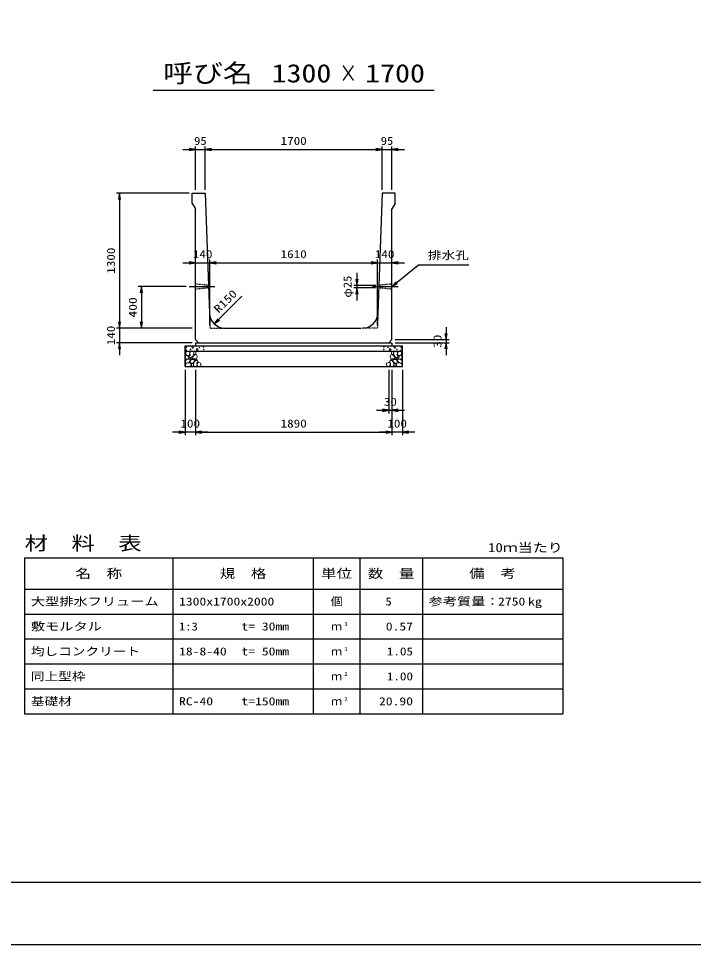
# Model space of a CAD drawing. Units: millimetres at full size. Extents: x 0 to 25230, y 0 to 17820.
# Drawn here: x 8469 to 14960, y 0 to 8910 of the extents above; entities that cross this region are included whole.
import ezdxf
from ezdxf.enums import TextEntityAlignment as Align

# ---------------------------------------------------------------- set-up
doc = ezdxf.new("R2010")
doc.units = ezdxf.units.MM
doc.linetypes.add('CHAIN', pattern=[18.5, 12, -1.5, 3.5, -1.5])
doc.linetypes.add('DASHED_SPACED', pattern=[12, 6, -6])
for name, color, linetype, lineweight in [('0_2', 7, 'Continuous', 25), ('D-BMK', 2, 'CHAIN', 25), ('D-DCR-HCHn', 4, 'Continuous', 9), ('D-MTR-FRAM', 7, 'Continuous', 25), ('D-MTR-LINE', 7, 'Continuous', 25), ('D-STR-DIM', 7, 'Continuous', 25), ('D-STR-STRn', 1, 'Continuous', 25), ('D-TTL', 2, 'Continuous', 25), ('D-TTL-TXT', 7, 'Continuous', 25)]:
    doc.layers.add(name, color=color, linetype=linetype, lineweight=lineweight)
doc.layers.add('D-MTR', color=7, linetype='Continuous')
doc.layers.add('D-MTR-TXT', color=7, linetype='Continuous')
doc.styles.add('ＭＳ ゴシック', font='')
doc.styles.get('ＭＳ ゴシック').set_extended_font_data('MS Gothic')

# ---------------------------------------------------------------- blocks, each defined once
blk = doc.blocks.new('open_arrow')
at = {"color": 0, "linetype": 'Continuous', "lineweight": -2}
blk.add_lwpolyline([(7.5, 1.25), (0, 0), (7.5, -1.25)], dxfattribs=at)

msp = doc.modelspace()

# ---------------------------------------------------------------- linework, layer by layer
at = {"layer": '0_2'}
for p, q in [((10080, 6330), (9620, 6330)), ((9650, 6330), (9650, 5930)), ((10140, 5930), (9620, 5930))]:
    msp.add_line(p, q, dxfattribs=at)
at = {"layer": 'D-BMK'}
for p, q in [((10110, 6330), (10356.154, 6330)), ((11873.846, 6330), (12120, 6330))]:
    msp.add_line(p, q, dxfattribs=at)
at = {"layer": 'D-DCR-HCHn'}
for points in [[(10108.399, 5703.696), (10092.796, 5707.163), (10078.928, 5700.228), (10077.194, 5684.626), (10080.661, 5672.491), (10097.997, 5667.29), (10110.132, 5667.29), (10115.333, 5675.958), (10115.333, 5695.028)], [(10122.267, 5705.429), (10117.067, 5689.827), (10118.8, 5672.491), (10106.665, 5653.421), (10122.267, 5644.753), (10139.603, 5653.421), (10150.005, 5667.29), (10153.472, 5689.827), (10150.005, 5701.962), (10139.603, 5707.163)], [(10155.206, 5701.962), (10155.206, 5681.159), (10163.874, 5675.958), (10172.542, 5681.159), (10174.275, 5693.294), (10172.542, 5703.696), (10160.407, 5707.163)], [(12074.794, 5701.962), (12074.794, 5681.159), (12066.126, 5675.958), (12057.458, 5681.159), (12055.725, 5693.294), (12057.458, 5703.696), (12069.593, 5707.163)], [(12107.733, 5705.429), (12112.933, 5689.827), (12111.2, 5672.491), (12123.335, 5653.421), (12107.733, 5644.753), (12090.397, 5653.421), (12079.995, 5667.29), (12076.528, 5689.827), (12079.995, 5701.962), (12090.397, 5707.163)], [(12121.601, 5703.696), (12137.204, 5707.163), (12151.072, 5700.228), (12152.806, 5684.626), (12149.339, 5672.491), (12132.003, 5667.29), (12119.868, 5667.29), (12114.667, 5675.958), (12114.667, 5695.028)], [(10075.46, 5660.356), (10070.26, 5644.753), (10077.194, 5634.352), (10094.53, 5632.618), (10106.366, 5637.699), (10101.464, 5649.954), (10104.932, 5656.889), (10097.997, 5663.823), (10087.596, 5667.29)], [(10108.366, 5602.757), (10121.208, 5622.019), (10119.603, 5626.834), (10101.946, 5631.65), (10085.894, 5630.045), (10074.658, 5620.414), (10073.052, 5609.177), (10074.658, 5597.941), (10087.499, 5594.731)], [(10125.735, 5644.753), (10117.067, 5637.819), (10120.534, 5632.618), (10132.669, 5632.618), (10137.87, 5634.352), (10141.337, 5641.286), (10136.136, 5646.487)], [(10153.311, 5602.757), (10161.337, 5622.019), (10154.916, 5630.045), (10135.654, 5630.045), (10127.628, 5626.834), (10119.603, 5615.598), (10119.603, 5605.967), (10127.628, 5593.125), (10137.259, 5591.52)], [(10151.739, 5663.823), (10143.071, 5643.02), (10150.005, 5634.352), (10170.808, 5634.352), (10179.476, 5637.819), (10188.144, 5649.954), (10188.144, 5660.356), (10179.476, 5674.224), (10169.074, 5675.958)], [(10180.599, 5564.232), (10185.415, 5578.679), (10183.81, 5594.731), (10195.046, 5612.388), (10180.599, 5620.414), (10164.548, 5612.388), (10154.916, 5599.546), (10151.706, 5578.679), (10154.916, 5567.443), (10164.548, 5562.627)], [(10177.389, 5620.414), (10185.415, 5626.834), (10182.204, 5631.65), (10170.968, 5631.65), (10166.153, 5630.045), (10162.942, 5623.624), (10167.758, 5618.808)], [(12049.401, 5564.232), (12044.585, 5578.679), (12046.19, 5594.731), (12034.954, 5612.388), (12049.401, 5620.414), (12065.452, 5612.388), (12075.084, 5599.546), (12078.294, 5578.679), (12075.084, 5567.443), (12065.452, 5562.627)], [(12078.261, 5663.823), (12086.929, 5643.02), (12079.995, 5634.352), (12059.192, 5634.352), (12050.524, 5637.819), (12041.856, 5649.954), (12041.856, 5660.356), (12050.524, 5674.224), (12060.926, 5675.958)], [(12052.611, 5620.414), (12044.585, 5626.834), (12047.796, 5631.65), (12059.032, 5631.65), (12063.847, 5630.045), (12067.058, 5623.624), (12062.242, 5618.808)], [(12076.689, 5602.757), (12068.663, 5622.019), (12075.084, 5630.045), (12094.346, 5630.045), (12102.372, 5626.834), (12110.397, 5615.598), (12110.397, 5605.967), (12102.372, 5593.125), (12092.741, 5591.52)], [(12104.265, 5644.753), (12112.933, 5637.819), (12109.466, 5632.618), (12097.331, 5632.618), (12092.13, 5634.352), (12088.663, 5641.286), (12093.864, 5646.487)], [(12121.634, 5602.757), (12108.792, 5622.019), (12110.397, 5626.834), (12128.054, 5631.65), (12144.106, 5630.045), (12155.342, 5620.414), (12156.948, 5609.177), (12155.342, 5597.941), (12142.501, 5594.731)], [(12154.54, 5660.356), (12159.74, 5644.753), (12152.806, 5634.352), (12135.47, 5632.618), (12123.634, 5637.699), (12128.536, 5649.954), (12125.068, 5656.889), (12132.003, 5663.823), (12142.404, 5667.29)], [(10114.787, 5562.627), (10126.023, 5567.443), (10129.234, 5583.494), (10122.813, 5594.731), (10111.577, 5597.941), (10097.13, 5596.336), (10081.078, 5589.915), (10073.052, 5580.284), (10073.052, 5569.048), (10077.868, 5562.627), (10097.13, 5564.232)], [(10150.101, 5567.443), (10150.101, 5586.705), (10142.075, 5591.52), (10134.049, 5586.705), (10132.444, 5575.469), (10134.049, 5565.837), (10145.285, 5562.627)], [(10193.441, 5565.837), (10207.887, 5562.627), (10220.729, 5569.048), (10222.334, 5583.494), (10219.124, 5594.731), (10203.072, 5599.546), (10191.836, 5599.546), (10187.02, 5591.52), (10187.02, 5573.863)], [(12036.559, 5565.837), (12022.113, 5562.627), (12009.271, 5569.048), (12007.666, 5583.494), (12010.876, 5594.731), (12026.928, 5599.546), (12038.164, 5599.546), (12042.98, 5591.52), (12042.98, 5573.863)], [(12079.899, 5567.443), (12079.899, 5586.705), (12087.925, 5591.52), (12095.951, 5586.705), (12097.556, 5575.469), (12095.951, 5565.837), (12084.715, 5562.627)], [(12115.213, 5562.627), (12103.977, 5567.443), (12100.766, 5583.494), (12107.187, 5594.731), (12118.423, 5597.941), (12132.87, 5596.336), (12148.922, 5589.915), (12156.948, 5580.284), (12156.948, 5569.048), (12152.132, 5562.627), (12132.87, 5564.232)]]:
    msp.add_lwpolyline(points, close=True, dxfattribs=at)
for centre, radius in [((10080.727, 5743.955), 3), ((10081.869, 5718.91), 3), ((10122.292, 5725.752), 3), ((10143.336, 5743.955), 7.5), ((10186.664, 5724.961), 7.5), ((10207.708, 5743.164), 3), ((10248.131, 5750.006), 3), ((10249.273, 5724.961), 3), ((11980.727, 5724.961), 3), ((11981.869, 5750.006), 3), ((12022.292, 5743.164), 3), ((12043.336, 5724.961), 7.5), ((12086.664, 5743.955), 7.5), ((12107.708, 5725.752), 3), ((12148.131, 5718.91), 3), ((12149.273, 5743.955), 3)]:
    msp.add_circle(centre, radius, dxfattribs=at)
at = {"layer": 'D-MTR-FRAM'}
for p, q in [((8527.5, 3720), (13702.5, 3720)), ((8527.5, 3720), (8527.5, 2220)), ((13702.5, 3720), (13702.5, 2220)), ((8527.5, 2220), (13702.5, 2220))]:
    msp.add_line(p, q, dxfattribs=at)
at = {"layer": 'D-MTR-LINE'}
for p, q in [((9952.5, 3720), (9952.5, 2220)), ((11302.5, 3720), (11302.5, 2220)), ((11752.5, 3720), (11752.5, 2220)), ((12352.5, 3720), (12352.5, 2220)), ((8527.5, 3420), (13702.5, 3420)), ((8527.5, 3180), (13702.5, 3180)), ((8527.5, 2940), (13702.5, 2940)), ((8527.5, 2700), (13702.5, 2700)), ((8527.5, 2460), (13702.5, 2460))]:
    msp.add_line(p, q, dxfattribs=at)
at = {"layer": 'D-STR-DIM'}
for p, q in [((10170, 7260), (10170, 7680)), ((10265, 7260), (10265, 7680)), ((10265, 7260), (10265, 7680)), ((11965, 7260), (11965, 7680)), ((11965, 7260), (11965, 7680)), ((12060, 7260), (12060, 7680)), ((10050, 7650), (10385, 7650)), ((10265, 7650), (11965, 7650)), ((11845, 7650), (12180, 7650)), ((10110, 7230), (9410, 7230)), ((9440, 7230), (9440, 5930)), ((10050, 6560), (10430, 6560)), ((10310, 5960), (10310, 6590)), ((10310, 5960), (10310, 6590)), ((10310, 6560), (11920, 6560)), ((11800, 6560), (12180, 6560)), ((11920, 5960), (11920, 6590)), ((11920, 5960), (11920, 6590)), ((11723.846, 6462.5), (11723.846, 6197.5)), ((11904.279, 6342.5), (11693.846, 6342.5)), ((10350.682, 5972.115), (10615.847, 6237.28)), ((11903.413, 6317.5), (11693.846, 6317.5)), ((9440, 6050), (9440, 5670)), ((10140, 5930), (9410, 5930)), ((10140, 5930), (9410, 5930)), ((12580, 5940), (12580, 5670)), ((12090, 5820), (12610, 5820)), ((10140, 5790), (9410, 5790)), ((12090, 5790), (12610, 5790)), ((10070, 5530), (10070, 4900)), ((10170, 5530), (10170, 4900)), ((10170, 5530), (10170, 4900)), ((12030, 5530), (12030, 5110)), ((12060, 5530), (12060, 4900)), ((12060, 5530), (12060, 4900)), ((12060, 5530), (12060, 5110)), ((12160, 5530), (12160, 4900)), ((11910, 5140), (12180, 5140)), ((10290, 4930), (9950, 4930)), ((10170, 4930), (12060, 4930)), ((12280, 4930), (11940, 4930))]:
    msp.add_line(p, q, dxfattribs=at)
msp.add_lwpolyline([(12060, 6330), (12315, 6540), (12375, 6540), (12799.416, 6540)], dxfattribs=at)
at = {"layer": 'D-STR-STRn'}
for p, q in [((10140, 7230), (10265, 7230)), ((10140, 7130), (10140, 7230)), ((10265, 7230), (10304.987, 6074.811)), ((11965, 7230), (11925.013, 6074.811)), ((12090, 7230), (11965, 7230)), ((12090, 7130), (12090, 7230)), ((10140, 7130), (10170, 7080)), ((12090, 7130), (12060, 7080)), ((10170, 5820), (10170, 7080)), ((12060, 5820), (12060, 7080)), ((10454.898, 5930), (11763.66, 5930)), ((10170, 5820), (10200, 5790)), ((12060, 5820), (12030, 5790)), ((10070, 5560), (10070, 5760)), ((10070, 5760), (12160, 5760)), ((10070, 5710), (12160, 5710)), ((10170, 5790), (12060, 5790)), ((10170, 5790), (10170, 5760)), ((12060, 5790), (12060, 5760)), ((12160, 5560), (12160, 5760)), ((10070, 5560), (12160, 5560))]:
    msp.add_line(p, q, dxfattribs=at)
at = {"layer": 'D-STR-STRn', "color": 2, "linetype": 'DASHED_SPACED'}
for p, q in [((10295.721, 6342.5), (10170, 6355)), ((12060, 6355), (11934.279, 6342.5)), ((10296.587, 6317.5), (10170, 6305)), ((12060, 6305), (11933.413, 6317.5)), ((10304.987, 6074.811), (10310, 5930)), ((11925.013, 6074.811), (11920, 5930)), ((10310, 5930), (10454.898, 5930)), ((11920, 5930), (11775.102, 5930))]:
    msp.add_line(p, q, dxfattribs=at)
at = {"layer": 'D-STR-STRn'}
for centre, start, end in [((10454.898, 6080), 181.98252, 270), ((11775.102, 6080), 270, 358.01748)]:
    msp.add_arc(centre, 150, start, end, dxfattribs=at)
at = {"layer": 'D-TTL'}
for points in [[(0, 0), (25230, 0), (25230, 17820), (0, 17820)], [(600, 600), (24630, 600), (24630, 17220), (600, 17220)]]:
    msp.add_lwpolyline(points, close=True, dxfattribs=at)
at = {"layer": 'D-TTL-TXT'}
msp.add_line((9765, 8220), (12465, 8220), dxfattribs=at)

# ---------------------------------------------------------------- block references
at = {"layer": '0_2', "xscale": 8, "yscale": 8}
for p, rotation in [((9650, 6330), 270), ((9650, 5930), 90)]:
    msp.add_blockref('open_arrow', p, dxfattribs=dict(at, rotation=rotation))
at = {"layer": 'D-STR-DIM', "xscale": 8, "yscale": 8}
for p, rotation in [((10170, 7650), 180), ((11965, 7650), 180), ((11965, 7650), 180), ((9440, 7230), 270), ((10170, 6560), 180), ((11920, 6560), 180), ((11920, 6560), 180), ((11723.846, 6342.5), 90), ((12060, 6330), 39.5), ((11723.846, 6317.5), 270), ((9440, 5930), 90), ((9440, 5930), 90), ((10350.682, 5972.115), 45), ((12580, 5820), 90), ((9440, 5790), 270), ((12580, 5790), 270), ((12030, 5140), 180), ((10070, 4930), 180), ((12060, 4930), 180), ((12060, 4930), 180)]:
    msp.add_blockref('open_arrow', p, dxfattribs=dict(at, rotation=rotation))
for p in [(10265, 7650), (10265, 7650), (12060, 7650), (10310, 6560), (10310, 6560), (12060, 6560), (12060, 5140), (10170, 4930), (10170, 4930), (12160, 4930)]:
    msp.add_blockref('open_arrow', p, dxfattribs=at)

# ---------------------------------------------------------------- texts
at = {"layer": '0_2', "style": 'ＭＳ ゴシック', "width": 1.25}
msp.add_text('400', height=76.98, rotation=90, dxfattribs=at).set_placement((9567.5, 6130), align=Align.MIDDLE_CENTER)
at = {"layer": 'D-MTR', "style": 'ＭＳ ゴシック', "width": 1.25}
msp.add_text('材\u3000料\u3000表', height=132, dxfattribs=at).set_placement((8527.5, 3756), align=Align.BOTTOM_LEFT)
at = {"layer": 'D-MTR', "style": 'ＭＳ ゴシック', "width": 1.2}
msp.add_text('10ｍ当たり', height=87.98, dxfattribs=at).set_placement((13702.5, 3749), align=Align.BOTTOM_RIGHT)
at = {"layer": 'D-MTR-TXT', "style": 'ＭＳ ゴシック'}
for s, height, width, p in [('名\u3000称', 87.98, 1.25, (9240, 3570)), ('規\u3000格', 87.98, 1.25, (10627.5, 3570)), ('単位', 87.98, 1.25, (11527.5, 3570)), ('数\u3000量', 87.98, 1.25, (12052.5, 3570)), ('備\u3000考', 87.98, 1.25, (13027.5, 3570)), ('個', 76.98, 1.1, (11527.5, 3300))]:
    msp.add_text(s, height=height, dxfattribs=dict(at, width=width)).set_placement(p, align=Align.MIDDLE_CENTER)
for s, width, p in [('大型排水フリューム', 1.3, (8587.5, 3299.663)), ('1300x1700x2000', 1.25, (10012.5, 3300)), ('参考質量：    kg', 1.3, (12412.5, 3300)), ('敷モルタル', 1.3, (8587.5, 3060)), ('1:3', 1.15, (10012.5, 3060)), ('t= 30mm', 1.25, (10612.5, 3060)), ('均しコンクリート', 1.25, (8587.5, 2820)), ('18-8-40', 1.25, (10012.5, 2820)), ('t= 50mm', 1.25, (10612.5, 2820)), ('同上型枠', 1.25, (8587.5, 2580)), ('基礎材', 1.25, (8587.5, 2340)), ('RC-40', 1.25, (10012.5, 2340)), ('t=150mm', 1.25, (10612.5, 2340))]:
    msp.add_text(s, height=76.98, dxfattribs=dict(at, width=width)).set_placement(p, align=Align.MIDDLE_LEFT)
for s, width, p in [('5', 1.15, (12057.83, 3300)), ('2750', 1.25, (13342.5, 3300)), ('0.57', 1.25, (12262.5, 3060)), ('1.05', 1.2, (12262.5, 2820)), ('1.00', 1.2, (12262.5, 2580)), ('20.90', 1.25, (12262.5, 2340))]:
    msp.add_text(s, height=76.98, dxfattribs=dict(at, width=width)).set_placement(p, align=Align.MIDDLE_RIGHT)
for p in [(11527.5, 3060), (11527.5, 2820), (11527.5, 2580), (11527.5, 2340)]:
    msp.add_text('ｍ', height=76.98, dxfattribs=at).set_placement(p, align=Align.MIDDLE_CENTER)
at = {"layer": 'D-MTR-TXT', "style": 'ＭＳ ゴシック', "width": 1.15}
for s, p in [('3', (11602.5, 3053)), ('3', (11602.5, 2813)), ('2', (11602.5, 2573)), ('2', (11602.5, 2333))]:
    msp.add_text(s, height=38.49, dxfattribs=at).set_placement(p, align=Align.BOTTOM_LEFT)
at = {"layer": 'D-STR-DIM', "style": 'ＭＳ ゴシック'}
for s, width, p in [('95', 1.15, (10217.5, 7732.5)), ('1700', 1.2, (11115, 7732.5)), ('95', 1.15, (12012.5, 7732.5)), ('140', 1.2, (10240, 6642.5)), ('1610', 1.2, (11115, 6642.5)), ('140', 1.2, (11990, 6642.5)), ('30', 1.2, (12045, 5222.5)), ('100', 1.2, (10120, 5012.5)), ('1890', 1.2, (11115, 5012.5)), ('100', 1.2, (12110, 5012.5))]:
    msp.add_text(s, height=76.98, dxfattribs=dict(at, width=width)).set_placement(p, align=Align.MIDDLE_CENTER)
for s, width, p in [('1300', 1.2, (9357.5, 6580)), ('φ25', 1.15, (11632.818, 6330)), ('140', 1.2, (9357.5, 5860)), ('30', 1.2, (12497.5, 5805))]:
    msp.add_text(s, height=76.98, rotation=90, dxfattribs=dict(at, width=width)).set_placement(p, align=Align.MIDDLE_CENTER)
at = {"layer": 'D-STR-DIM', "style": 'ＭＳ ゴシック', "width": 1.25}
msp.add_text('排水孔', height=76.98, dxfattribs=at).set_placement((12405, 6570), align=Align.BOTTOM_LEFT)
msp.add_text('R150', height=76.98, rotation=45, dxfattribs=at).set_placement((10409.092, 6053.152), align=Align.BOTTOM_LEFT)
at = {"layer": 'D-TTL-TXT', "style": 'ＭＳ ゴシック'}
for s, width, p in [('呼び名', 1.2, (10290, 8242.5)), ('1300', 1.2, (11190, 8242.5)), ('1700', 1.2, (12090, 8242.5)), ('×', 0.7, (11640, 8242.5))]:
    msp.add_text(s, height=176, dxfattribs=dict(at, width=width)).set_placement(p, align=Align.BOTTOM_CENTER)

doc.saveas('drawing.dxf')
